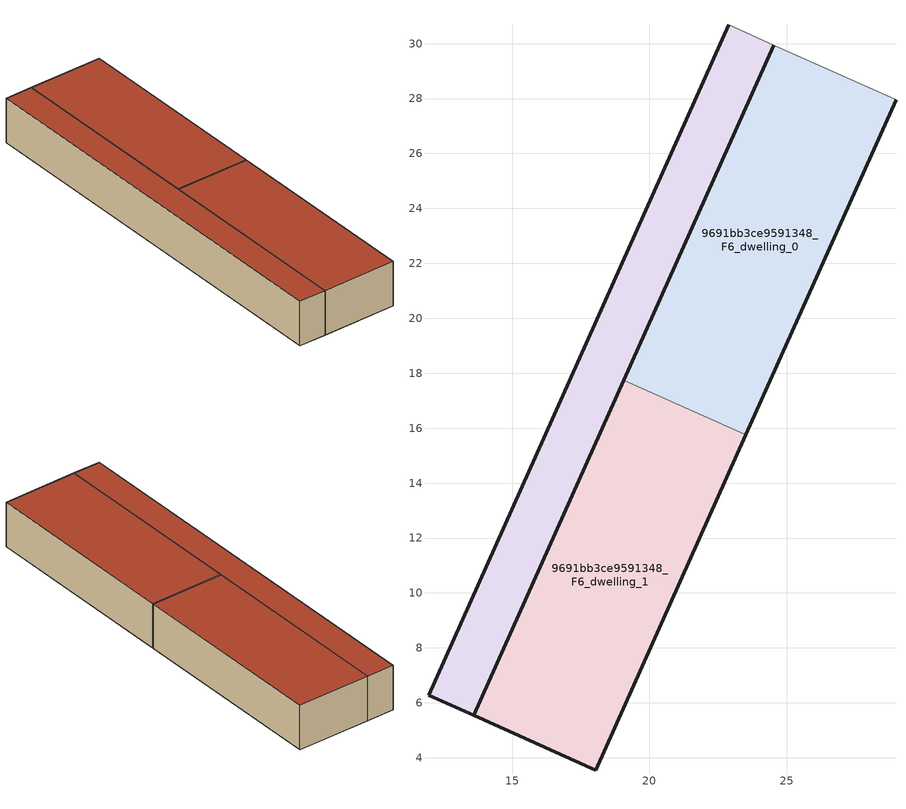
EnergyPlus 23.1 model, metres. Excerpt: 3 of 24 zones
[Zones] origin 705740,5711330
9691bb3ce9591348_F6_dwelling_0
 floor to 9691bb3ce9591348_F5_dwelling_0 (EU_floor_Construction): 23.52,15.75 28.98,27.95 24.53,29.94 19.06,17.75 z18
 wall outside (EU_wall_Construction): 19.06,17.75 24.53,29.94 / 28.98,27.95 23.52,15.75 z18:21
 wall adiabatic (EU_wall_Construction): 24.53,29.94 28.98,27.95 z18:21
 wall to 9691bb3ce9591348_F6_dwelling_1 (EU_wall_Construction): 23.52,15.75 19.06,17.75 z18:21
 roof outside (EU_roof_Construction): 28.98,27.95 23.52,15.75 19.06,17.75 24.53,29.94 z21
9691bb3ce9591348_F6_dwelling_1
 floor to 9691bb3ce9591348_F5_dwelling_1 (EU_floor_Construction): 18.05,3.55 23.52,15.75 19.06,17.75 13.6,5.55 z18
 wall outside (EU_wall_Construction): 23.52,15.75 18.05,3.55 13.6,5.55 19.06,17.75 z18:21
 roof outside (EU_roof_Construction): 23.52,15.75 18.05,3.55 13.6,5.55 19.06,17.75 z21
9691bb3ce9591348_F6_circulation
 floor to 9691bb3ce9591348_F5_circulation (EU_floor_Construction): 13.6,5.55 24.53,29.94 22.89,30.68 11.96,6.28 z18
 wall outside (EU_wall_Construction): 24.53,29.94 13.6,5.55 11.96,6.28 22.89,30.68 z18:21
 wall adiabatic (EU_wall_Construction): 22.89,30.68 24.53,29.94 z18:21
 roof outside (EU_roof_Construction): 24.53,29.94 13.6,5.55 11.96,6.28 22.89,30.68 z21
[Building]
EU S2 Campaign: North Axis=0; Terrain=City; Solar Distribution=FullExterior
[Site:Location]
London: Latitude=51.5; Longitude=-0.5; Time Zone=0; Elevation=25
[SizingPeriod:WeatherFileDays]
AnnualSizingPeriod: Begin Month=1; Begin Day of Month=1; End Month=12; End Day of Month=31; Day of Week for Start Day=Monday; Use Weather File Daylight Saving Period=No; Use Weather File Rain and Snow Indicators=No
[MATERIAL]
EU_InternalMass_Material: Roughness=MediumRough; Thickness=0.1; Conductivity=1; Density=1800; Specific Heat=900; Thermal Absorptance=0.9; Solar Absorptance=0.7; Visible Absorptance=0.7
[MATERIAL:NOMASS] Roughness=MediumRough; Thermal Absorptance=0.9; Solar Absorptance=0.7; Visible Absorptance=0.7
Name | Thermal Resistance
EU_wall_NoMass | 1.04674
EU_roof_NoMass | 4.32442
EU_floor_NoMass | 2.04616
[CONSTRUCTION]
EU_wall_Construction: EU_wall_NoMass
EU_roof_Construction: EU_roof_NoMass
EU_floor_Construction: EU_floor_NoMass
EU_InternalMass_Construction: EU_InternalMass_Material
[ZONE] Type=1; Multiplier=1; Ceiling Height=autocalculate; Floor Area=autocalculate; Part of Total Floor Area=Yes
Name | Volume
9691bb3ce9591348_F6_dwelling_0 | 195.552
9691bb3ce9591348_F6_dwelling_1 | 195.557
9691bb3ce9591348_F6_circulation | 144.377
[INTERNALMASS] Construction=EU_InternalMass_Construction; Surface Area=140.529
Name | Zone or ZoneList
9691bb3ce9591348_F6_dwelling_0_EU_InternalMass | 9691bb3ce9591348_F6_dwelling_0
9691bb3ce9591348_F6_dwelling_1_EU_InternalMass | 9691bb3ce9591348_F6_dwelling_1
[OTHEREQUIPMENT] Fuel Type=Electricity; Design Level Calculation Method=Watts/Area; Power per Zone Floor Area=1; Fraction Latent=0; Fraction Radiant=0; Fraction Lost=0; Carbon Dioxide Generation Rate=0; EndUse Subcategory=EU_Step8_InternalGains
Name | Zone or ZoneList or Space or SpaceList | Schedule
EU_Step8_InternalGain_9691bb3ce9591348_F6_dwelling_0_f000 | 9691bb3ce9591348_F6_dwelling_0 | EU_Step8_GainSchedule_9691bb3ce9591348_F6_dwelling_0_f000
EU_Step8_InternalGain_9691bb3ce9591348_F6_dwelling_1_f000 | 9691bb3ce9591348_F6_dwelling_1 | EU_Step8_GainSchedule_9691bb3ce9591348_F6_dwelling_1_f000
[ZONEINFILTRATION:DESIGNFLOWRATE]
EU_Circulation_Infiltration_9691bb3ce9591348_F6_circulation: Zone or ZoneList or Space or SpaceList=9691bb3ce9591348_F6_circulation; Schedule=EU_AlwaysOn; Design Flow Rate Calculation Method=Flow/Area; Flow Rate per Floor Area=0.0005; Constant Term Coefficient=1; Temperature Term Coefficient=0; Velocity Term Coefficient=0; Velocity Squared Term Coefficient=0
[ZONEVENTILATION:DESIGNFLOWRATE] Schedule=EU_AlwaysOn; Design Flow Rate Calculation Method=AirChanges/Hour; Air Changes per Hour=0.488719; Ventilation Type=Natural; Fan Pressure Rise=0; Fan Total Efficiency=1; Constant Term Coefficient=1; Temperature Term Coefficient=0; Velocity Term Coefficient=0; Velocity Squared Term Coefficient=0; Minimum Indoor Temperature=-100; Maximum Indoor Temperature=100; Delta Temperature=-100; Minimum Outdoor Temperature=-100; Maximum Outdoor Temperature=100; Maximum Wind Speed=40
Name | Zone or ZoneList or Space or SpaceList
EU_ConstantAir_9691bb3ce9591348_F6_dwelling_0 | 9691bb3ce9591348_F6_dwelling_0
EU_ConstantAir_9691bb3ce9591348_F6_dwelling_1 | 9691bb3ce9591348_F6_dwelling_1
[HVACTEMPLATE:ZONE:IDEALLOADSAIRSYSTEM] System Availability Schedule=EU_AlwaysOn; Maximum Heating Supply Air Temperature=50; Minimum Cooling Supply Air Temperature=13; Maximum Heating Supply Air Humidity Ratio=0.0156; Minimum Cooling Supply Air Humidity Ratio=0.0077; Heating Limit=NoLimit; Cooling Limit=NoLimit; Heating Availability Schedule=EU_AlwaysOn; Cooling Availability Schedule=EU_CoolingOff; Dehumidification Control Type=ConstantSensibleHeatRatio; Cooling Sensible Heat Ratio=0.7; Dehumidification Setpoint=60; Humidification Control Type=None; Humidification Setpoint=30; Outdoor Air Method=None; Outdoor Air Flow Rate per Person=0.00944; Outdoor Air Flow Rate per Zone Floor Area=0; Outdoor Air Flow Rate per Zone=0; Demand Controlled Ventilation Type=None; Outdoor Air Economizer Type=NoEconomizer; Heat Recovery Type=None; Sensible Heat Recovery Effectiveness=0.7; Latent Heat Recovery Effectiveness=0.65
Name | Template Thermostat
9691bb3ce9591348_F6_dwelling_0 | EU_HeatOnly_9691bb3ce9591348_F6_dwelling_0
9691bb3ce9591348_F6_dwelling_1 | EU_HeatOnly_9691bb3ce9591348_F6_dwelling_1
[SIZING:ZONE] Zone Cooling Design Supply Air Temperature Input Method=SupplyAirTemperature; Zone Cooling Design Supply Air Temperature=13; Zone Heating Design Supply Air Temperature Input Method=SupplyAirTemperature; Zone Heating Design Supply Air Temperature=50; Zone Cooling Design Supply Air Humidity Ratio=0.008; Zone Heating Design Supply Air Humidity Ratio=0.008; Cooling Design Air Flow Method=DesignDay; Cooling Design Air Flow Rate=0; Cooling Minimum Air Flow per Zone Floor Area=0.000762; Cooling Minimum Air Flow=0; Cooling Minimum Air Flow Fraction=0.2; Heating Design Air Flow Method=DesignDay; Heating Design Air Flow Rate=0; Heating Maximum Air Flow per Zone Floor Area=0.002032; Heating Maximum Air Flow=0.141576; Heating Maximum Air Flow Fraction=0.3; Account for Dedicated Outdoor Air System=No; Dedicated Outdoor Air System Control Strategy=NeutralSupplyAir; Dedicated Outdoor Air Low Setpoint Temperature for Design=autosize; Dedicated Outdoor Air High Setpoint Temperature for Design=autosize; Zone Load Sizing Method=Sensible Load Only No Latent Load; Zone Latent Cooling Design Supply Air Humidity Ratio Input Method=HumidityRatioDifference; Zone Cooling Design Supply Air Humidity Ratio Difference=0.005; Zone Latent Heating Design Supply Air Humidity Ratio Input Method=HumidityRatioDifference; Zone Humidification Design Supply Air Humidity Ratio Difference=0.005
9691bb3ce9591348_F6_dwelling_0; 9691bb3ce9591348_F6_dwelling_1
[SCHEDULE:CONSTANT]
Name | Hourly Value
EU_AlwaysOn | 1
EU_CoolingOff | 0
[SCHEDULE:FILE] Column Number=1; Rows to Skip at Top=0; Number of Hours of Data=8760; Column Separator=Comma; Interpolate to Timestep=No; Minutes per Item=60; Adjust Schedule for Daylight Savings=Yes
Name | File
EU_Step8_GainSchedule_9691bb3ce9591348_F6_dwelling_0_f000 | ../../schedules/9691bb3ce9591348/9691bb3ce9591348_F6_dwelling_0_f000_gain.csv
EU_Step8_GainSchedule_9691bb3ce9591348_F6_dwelling_1_f000 | ../../schedules/9691bb3ce9591348/9691bb3ce9591348_F6_dwelling_1_f000_gain.csv
